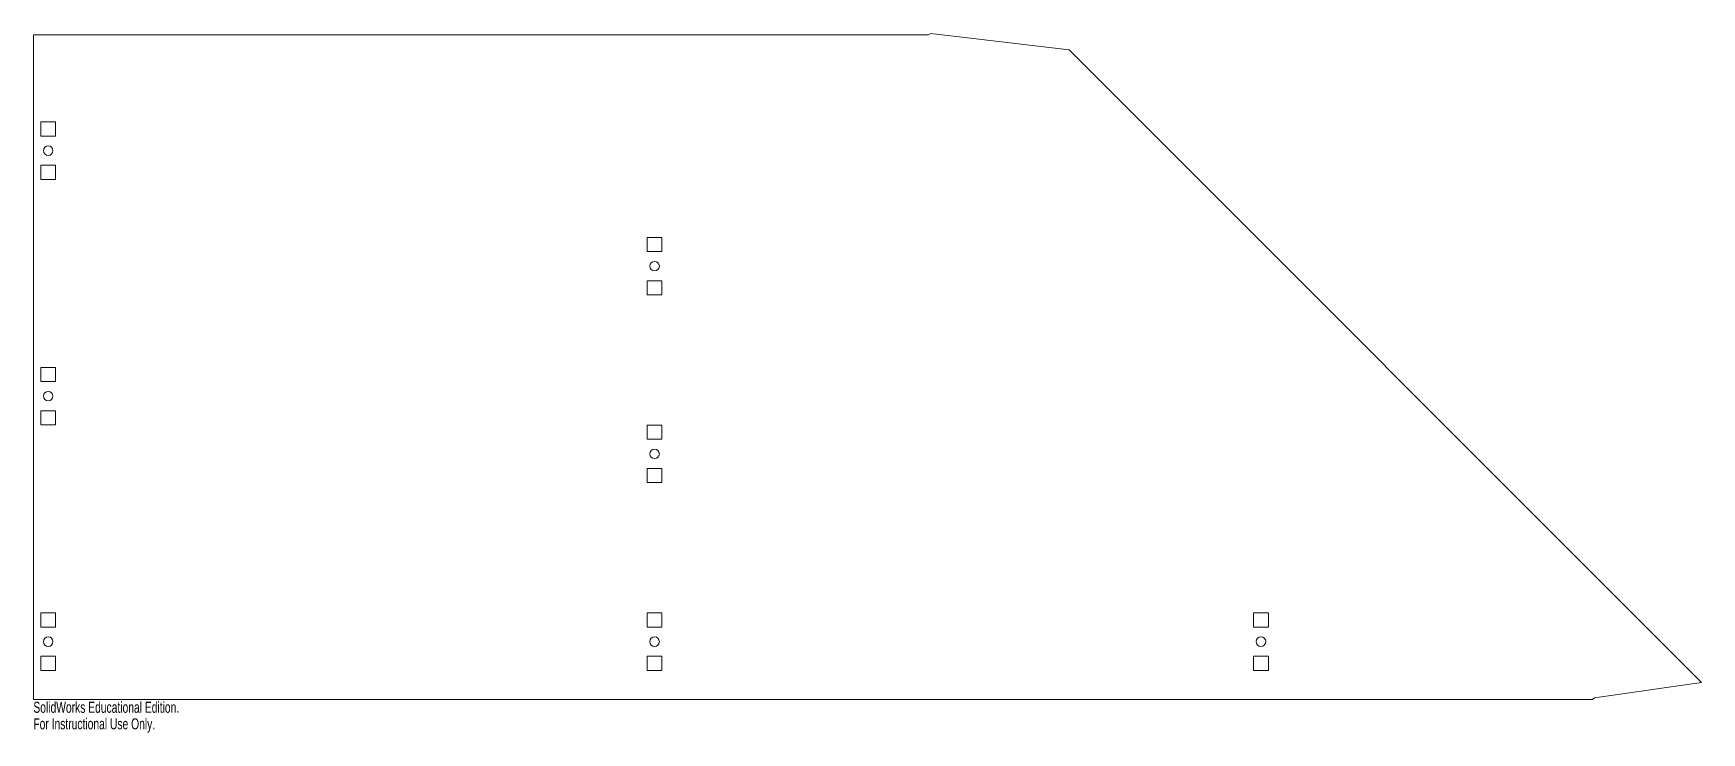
# Model space of a CAD drawing. Header units: inches. Extents: x -13.5 to 15.4, y -0.6 to 11.5.
import ezdxf

# ---------------------------------------------------------------- set-up
doc = ezdxf.new("R2010")
doc.units = ezdxf.units.IN
doc.header["$MEASUREMENT"] = 0
doc.styles.add('SLDTEXTSTYLE0', font='TXT', dxfattribs={"width": 0.7})

msp = doc.modelspace()

# ---------------------------------------------------------------- linework, layer by layer
at = {"color": 7, "linetype": 'Continuous', "lineweight": 15}
for p, q in [((-13.502, 11.502), (1.999, 11.502)), ((-13.502, -0.002), (-13.502, 11.502)), ((2.036, 11.529), (1.999, 11.502)), ((4.437, 11.244), (2.036, 11.529)), ((15.386, 0.295), (4.437, 11.244)), ((-13.373, 9.998), (-13.373, 9.752)), ((-13.117, 9.998), (-13.373, 9.998)), ((-13.117, 9.752), (-13.117, 9.998)), ((-13.373, 9.752), (-13.117, 9.752)), ((-13.373, 9.248), (-13.373, 9.002)), ((-13.117, 9.248), (-13.373, 9.248)), ((-13.117, 9.002), (-13.117, 9.248)), ((-13.373, 9.002), (-13.117, 9.002)), ((-2.873, 7.998), (-2.873, 7.752)), ((-2.617, 7.998), (-2.873, 7.998)), ((-2.617, 7.752), (-2.617, 7.998)), ((-2.873, 7.752), (-2.617, 7.752)), ((-2.873, 7.248), (-2.873, 7.002)), ((-2.617, 7.248), (-2.873, 7.248)), ((-2.617, 7.002), (-2.617, 7.248)), ((-2.873, 7.002), (-2.617, 7.002)), ((-13.373, 5.748), (-13.373, 5.502)), ((-13.117, 5.748), (-13.373, 5.748)), ((-13.373, 5.502), (-13.117, 5.502)), ((-13.117, 5.502), (-13.117, 5.748)), ((-13.373, 4.998), (-13.373, 4.752)), ((-13.117, 4.998), (-13.373, 4.998)), ((-13.117, 4.752), (-13.117, 4.998)), ((-13.373, 4.752), (-13.117, 4.752)), ((-2.873, 4.748), (-2.873, 4.502)), ((-2.617, 4.748), (-2.873, 4.748)), ((-2.617, 4.502), (-2.617, 4.748)), ((-2.873, 4.502), (-2.617, 4.502)), ((-2.873, 3.998), (-2.873, 3.752)), ((-2.617, 3.998), (-2.873, 3.998)), ((-2.617, 3.752), (-2.617, 3.998)), ((-2.873, 3.752), (-2.617, 3.752)), ((-13.373, 1.498), (-13.373, 1.252)), ((-13.117, 1.498), (-13.373, 1.498)), ((-13.117, 1.252), (-13.117, 1.498)), ((-2.873, 1.498), (-2.873, 1.252)), ((-2.617, 1.498), (-2.873, 1.498)), ((-2.617, 1.252), (-2.617, 1.498)), ((7.627, 1.498), (7.627, 1.252)), ((7.883, 1.498), (7.627, 1.498)), ((7.883, 1.252), (7.883, 1.498)), ((-13.373, 1.252), (-13.117, 1.252)), ((-2.873, 1.252), (-2.617, 1.252)), ((7.627, 1.252), (7.883, 1.252)), ((-13.373, 0.748), (-13.373, 0.502)), ((-13.117, 0.748), (-13.373, 0.748)), ((-13.117, 0.502), (-13.117, 0.748)), ((-2.873, 0.748), (-2.873, 0.502)), ((-2.617, 0.748), (-2.873, 0.748)), ((-2.617, 0.502), (-2.617, 0.748)), ((7.627, 0.748), (7.627, 0.502)), ((7.883, 0.748), (7.627, 0.748)), ((7.883, 0.502), (7.883, 0.748)), ((-13.373, 0.502), (-13.117, 0.502)), ((-2.873, 0.502), (-2.617, 0.502)), ((7.627, 0.502), (7.883, 0.502)), ((13.532, 0.027), (15.386, 0.295)), ((13.498, -0.002), (13.532, 0.027)), ((13.498, -0.002), (-13.502, -0.002))]:
    msp.add_line(p, q, dxfattribs=at)
for centre, radius in [((-13.245, 9.5), 0.0828), ((-2.745, 7.5), 0.0828), ((-13.245, 5.25), 0.0828), ((-2.745, 4.25), 0.0827), ((-13.245, 1), 0.0828), ((-2.745, 1), 0.0827), ((7.755, 1), 0.0827)]:
    msp.add_circle(centre, radius, dxfattribs=at)

# ---------------------------------------------------------------- texts
at = {"color": 7, "linetype": 'Continuous', "char_height": 0.1903, "attachment_point": 1, "style": 'SLDTEXTSTYLE0'}
for s, insert in [('SolidWorks Educational Edition.', (-13.502, -0.042)), ('For Instructional Use Only.', (-13.502, -0.328))]:
    msp.add_mtext(s, dxfattribs=dict(at, insert=insert))

doc.saveas('drawing.dxf')
